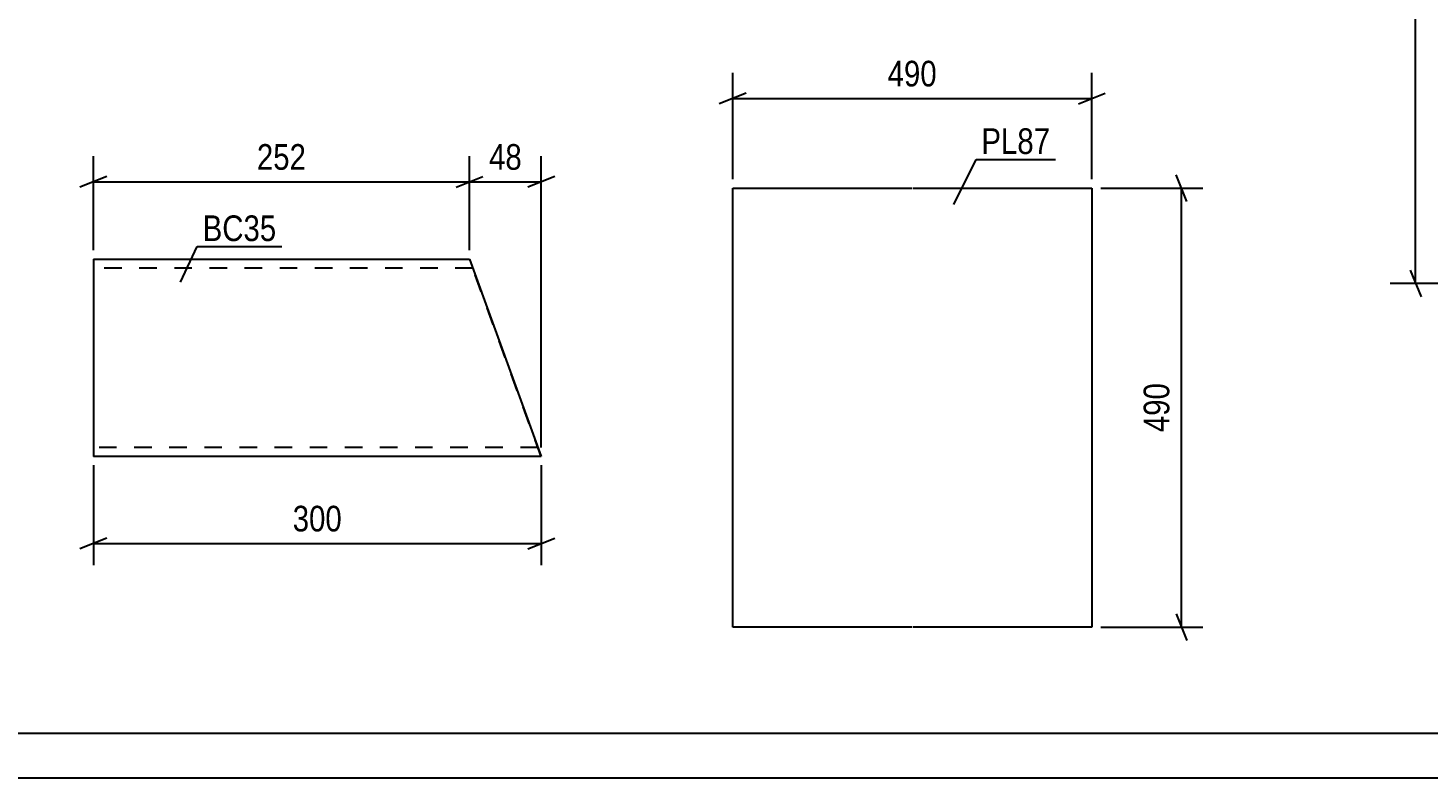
# Model space of a CAD drawing. Header units: millimetres. Extents: x 0 to 841, y 0 to 594.
# Drawn here: x 223.1 to 379.4, y 0 to 83.7 of the extents above; entities that cross this region are included whole.
import ezdxf

# ---------------------------------------------------------------- set-up
doc = ezdxf.new("R2010")
doc.units = ezdxf.units.MM
doc.linetypes.add('DXK_LINE_DOT2', pattern=[3.9198, 1.9599, -1.9599])
doc.styles.add('Arial Narrow', font='ARIALN.TTF', dxfattribs={"height": 0.2})

# ---------------------------------------------------------------- blocks, each defined once
blk = doc.blocks.new('Unknown-682105598-1132')
at = {"color": 5, "linetype": 'Continuous'}
for p, q in [((5, 5), (836, 5)), ((0, 0), (841, 0))]:
    blk.add_line(p, q, dxfattribs=at)
blk = doc.blocks.new('Part-682105598-23214 - 23213')
at = {"color": 2, "linetype": 'Continuous'}
for p, q in [((230.43, 57.9), (230.43, 57.9)), ((230.43, 57.9), (230.43, 35.9)), ((230.43, 57.9), (272.42, 57.9)), ((272.42, 57.9), (280.43, 35.9)), ((230.43, 35.9), (230.43, 35.9)), ((280.43, 35.9), (230.43, 35.9))]:
    blk.add_line(p, q, dxfattribs=at)
at = {"color": 7, "linetype": 'DXK_LINE_DOT2'}
for p, q in [((230.43, 57.9), (230.43, 35.9)), ((280.43, 35.9), (272.42, 57.9)), ((272.79, 56.9), (230.43, 56.9)), ((280.06, 36.9), (230.43, 36.9)), ((280.43, 35.9), (280.43, 35.9))]:
    blk.add_line(p, q, dxfattribs=at)
blk = doc.blocks.new('Part-682105598-20250 - 20249')
at = {"color": 2, "linetype": 'Continuous'}
for p, q in [((301.8, 16.84), (301.8, 65.84)), ((301.8, 65.84), (321.8, 65.84)), ((321.9, 65.84), (341.9, 65.84)), ((341.9, 65.84), (341.9, 16.84)), ((321.8, 16.84), (301.8, 16.84)), ((341.9, 16.84), (321.9, 16.84))]:
    blk.add_line(p, q, dxfattribs=at)
blk = doc.blocks.new('StraightDimension-682105598-23303 - 23213')
at = {"color": 7, "linetype": 'Continuous'}
for p, q in [((272.42, 58.9), (272.42, 69.39)), ((280.43, 36.9), (280.43, 69.39)), ((270.92, 65.94), (273.92, 67.14)), ((272.42, 66.54), (280.43, 66.54)), ((281.93, 67.14), (278.93, 65.94))]:
    blk.add_line(p, q, dxfattribs=at)
at = {"color": 0}
blk.add_wipeout([(278.85, 67.29), (278.85, 71.49), (274, 71.49), (274, 67.29)], dxfattribs=at)
at = {"color": 3, "style": 'Arial Narrow'}
blk.add_text('48', height=2.863, dxfattribs=at).set_placement((274.6, 67.89))
blk = doc.blocks.new('StraightDimension-682105598-23304 - 23213')
at = {"color": 7, "linetype": 'Continuous'}
for p, q in [((230.43, 58.9), (230.43, 69.39)), ((272.42, 58.9), (272.42, 69.39)), ((231.93, 67.14), (228.93, 65.94)), ((230.43, 66.54), (272.42, 66.54)), ((270.92, 65.94), (273.92, 67.14))]:
    blk.add_line(p, q, dxfattribs=at)
at = {"color": 0}
blk.add_wipeout([(254.77, 67.29), (254.77, 71.49), (248.08, 71.49), (248.08, 67.29)], dxfattribs=at)
at = {"color": 3, "style": 'Arial Narrow'}
blk.add_text('252', height=2.863, dxfattribs=at).set_placement((248.68, 67.89))
blk = doc.blocks.new('StraightDimension-682105598-23287 - 23213')
at = {"color": 7, "linetype": 'Continuous'}
for p, q in [((230.43, 34.9), (230.43, 23.77)), ((280.43, 34.9), (280.43, 23.77)), ((231.93, 26.77), (228.93, 25.57)), ((278.93, 25.57), (281.93, 26.77)), ((230.43, 26.17), (280.43, 26.17))]:
    blk.add_line(p, q, dxfattribs=at)
at = {"color": 0}
blk.add_wipeout([(258.77, 26.92), (258.77, 31.12), (252.08, 31.12), (252.08, 26.92)], dxfattribs=at)
at = {"color": 3, "style": 'Arial Narrow'}
blk.add_text('300', height=2.863, dxfattribs=at).set_placement((252.68, 27.52))
blk = doc.blocks.new('StraightDimension-682105598-20724 - 20202')
at = {"color": 7, "linetype": 'Continuous'}
for p, q in [((378.65, 133.69), (377.45, 136.69)), ((422.04, 135.19), (375.2, 135.19)), ((378.05, 55.19), (378.05, 135.19)), ((377.45, 56.69), (378.65, 53.69)), ((422.04, 55.19), (375.2, 55.19))]:
    blk.add_line(p, q, dxfattribs=at)
at = {"color": 0}
blk.add_wipeout([(377.3, 98.53), (373.1, 98.53), (373.1, 91.85), (377.3, 91.85)], dxfattribs=at)
at = {"color": 3, "style": 'Arial Narrow'}
blk.add_text('800', height=2.863, rotation=90.0002, dxfattribs=at).set_placement((376.7, 92.45))
blk = doc.blocks.new('StraightDimension-682105598-20846 - 20249')
at = {"color": 7, "linetype": 'Continuous'}
for p, q in [((301.8, 66.84), (301.8, 78.69)), ((341.9, 66.84), (341.9, 78.69)), ((303.3, 76.44), (300.3, 75.24)), ((301.8, 75.84), (341.9, 75.84)), ((340.4, 75.24), (343.4, 76.44))]:
    blk.add_line(p, q, dxfattribs=at)
at = {"color": 0}
blk.add_wipeout([(325.19, 76.59), (325.19, 80.79), (318.5, 80.79), (318.5, 76.59)], dxfattribs=at)
at = {"color": 3, "style": 'Arial Narrow'}
blk.add_text('490', height=2.863, dxfattribs=at).set_placement((319.1, 77.19))
blk = doc.blocks.new('StraightDimension-682105598-20842 - 20249')
at = {"color": 7, "linetype": 'Continuous'}
for p, q in [((352.5, 64.34), (351.3, 67.34)), ((342.9, 65.84), (354.3, 65.84)), ((351.9, 16.84), (351.9, 65.84)), ((351.3, 18.34), (352.5, 15.34)), ((342.9, 16.84), (354.3, 16.84))]:
    blk.add_line(p, q, dxfattribs=at)
at = {"color": 0}
blk.add_wipeout([(351.15, 44.68), (346.95, 44.68), (346.95, 38), (351.15, 38)], dxfattribs=at)
at = {"color": 3, "style": 'Arial Narrow'}
blk.add_text('490', height=2.863, rotation=90.0002, dxfattribs=at).set_placement((350.55, 38.6))
blk = doc.blocks.new('Mark-682105598-23254 - 23213')
at = {"color": 0}
blk.add_wipeout([(250.85, 59.93), (250.85, 62.93), (242.63, 62.93), (242.63, 59.93)], dxfattribs=at)
blk.add_wipeout([(250.85, 59.93), (250.85, 62.93), (242.63, 62.93), (242.63, 59.93)], dxfattribs=at)
at = {"color": 30, "linetype": 'Continuous'}
for p, q in [((240.15, 55.36), (242.03, 59.33)), ((242.03, 59.33), (251.45, 59.33))]:
    blk.add_line(p, q, dxfattribs=at)
at = {"color": 3, "style": 'Arial Narrow'}
blk.add_text('BC35', height=2.863, dxfattribs=at).set_placement((242.63, 59.93))
blk = doc.blocks.new('Mark-682105598-21152 - 20249')
at = {"color": 0}
blk.add_wipeout([(337.25, 69.65), (337.25, 72.65), (329.57, 72.65), (329.57, 69.65)], dxfattribs=at)
blk.add_wipeout([(337.25, 69.65), (337.25, 72.65), (329.57, 72.65), (329.57, 69.65)], dxfattribs=at)
at = {"color": 30, "linetype": 'Continuous'}
for p, q in [((326.51, 64), (328.97, 69.05)), ((328.97, 69.05), (337.85, 69.05))]:
    blk.add_line(p, q, dxfattribs=at)
at = {"color": 3, "style": 'Arial Narrow'}
blk.add_text('PL87', height=2.863, dxfattribs=at).set_placement((329.57, 69.65))

msp = doc.modelspace()

# ---------------------------------------------------------------- block references
for name in ['Unknown-682105598-1132', 'Part-682105598-20250 - 20249', 'Part-682105598-23214 - 23213']:
    msp.add_blockref(name, (0, 0))

# ---------------------------------------------------------------- next in the draw order: block references
for name in ['StraightDimension-682105598-20724 - 20202', 'StraightDimension-682105598-20846 - 20249', 'StraightDimension-682105598-23303 - 23213', 'StraightDimension-682105598-23287 - 23213']:
    msp.add_blockref(name, (0, 0))

# ---------------------------------------------------------------- next in the draw order: block references
for name in ['Mark-682105598-21152 - 20249', 'StraightDimension-682105598-23304 - 23213', 'StraightDimension-682105598-20842 - 20249']:
    msp.add_blockref(name, (0, 0))

# ---------------------------------------------------------------- next in the draw order: block references
msp.add_blockref('Mark-682105598-23254 - 23213', (0, 0))

doc.saveas('drawing.dxf')
